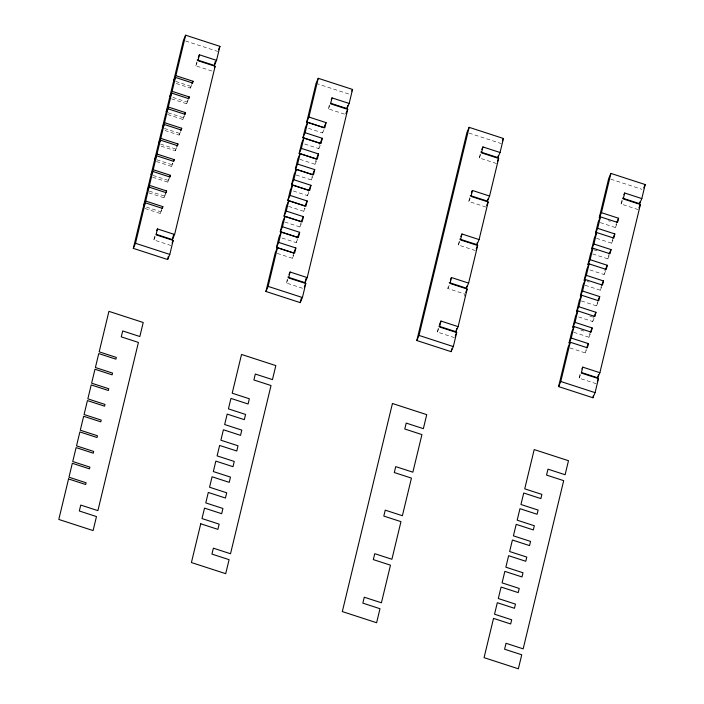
<?xml version="1.0" encoding="UTF-8"?>
<svg xmlns="http://www.w3.org/2000/svg" width="704" height="704" viewBox="0 0 704 704"><rect width="100%" height="100%" fill="white"/><g stroke="black" fill="none" stroke-linecap="round" stroke-linejoin="round"><path stroke-width="0.53" stroke-dasharray="3.52 2.64" d="M170.984 245.502L153.833 239.923L154.783 235.981M145.077 208.542L160.204 213.462L161.726 209.176M148.852 192.87L163.979 197.789L165.141 194.348M152.627 177.197L167.754 182.116L169.277 177.83M156.402 161.524L171.53 166.443L172.682 163.011M161.19 146.186L175.305 150.77L176.458 147.338M164.965 130.513L179.08 135.098L180.233 131.666M167.728 114.514L182.855 119.434L184.378 115.148M171.503 98.842L186.63 103.761L188.153 99.475M176.282 83.494L190.406 88.088L191.558 84.647M211.913 71.042L195.774 65.798L196.724 61.855M302.579 288.27L286.44 283.026L287.39 279.074M277.27 253.378L292.398 258.298L293.41 254.118M282.049 238.04L296.173 242.625L297.185 238.445M284.821 222.042L299.948 226.952L300.96 222.781M288.596 206.369L303.723 211.288L304.48 208.146M293.374 191.022L307.498 195.615L308.502 191.435M296.146 175.023L311.274 179.942L312.277 175.762M299.922 159.35L315.049 164.27L316.052 160.09M304.7 144.012L318.824 148.597L319.827 144.417M308.475 128.339L322.599 132.924L323.356 129.791M344.529 114.145L328.39 108.9L329.34 104.949M454.494 337.647L437.342 332.068L438.293 328.126M464.473 296.199L464.983 294.114L447.832 288.534L448.782 284.592M475.464 250.58L458.322 245.01L459.272 241.058M485.954 207.046L468.802 201.476L469.753 197.525M496.434 163.513L479.292 157.942L480.48 153.006M596.253 383.715L579.102 378.145L580.052 374.194M570.055 347.978L585.182 352.889L585.939 349.756M573.83 332.306L588.958 337.225L589.961 333.045M578.609 316.958L592.733 321.552L593.736 317.372M581.381 300.96L596.508 305.879L597.511 301.699M585.156 285.287L600.283 290.206L601.286 286.026M589.934 269.949L604.058 274.534L604.815 271.401M592.706 253.95L607.834 258.861L608.837 254.681M596.482 238.278L611.609 243.188L612.612 239.017M600.248 222.605L615.384 227.524L616.387 223.344M638.194 209.59L621.042 204.01L621.993 200.068M195.774 65.798L197.243 62.41M190.406 88.088L192.606 83.002M186.63 103.761L188.83 98.674M182.855 119.434L185.055 114.338M179.08 135.098L181.28 130.011M175.305 150.77L177.514 145.684M171.53 166.443L173.738 161.357M167.754 182.116L169.963 177.03M163.979 197.789L166.188 192.702M160.204 213.462L162.413 208.375M153.833 239.923L155.302 236.535M328.39 108.9L329.85 105.503M322.599 132.924L324.799 127.838M318.824 148.597L321.024 143.51M315.049 164.27L317.249 159.183M311.274 179.942L313.474 174.856M307.498 195.615L309.698 190.529M303.723 211.288L305.923 206.202M299.948 226.952L302.148 221.866M296.173 242.625L298.373 237.538M292.398 258.298L294.598 253.211M286.44 283.026L287.91 279.638M479.292 157.942L481.122 153.701M468.802 201.476L470.272 198.079M458.322 245.01L460.152 240.768M447.832 288.534L449.302 285.146M437.342 332.068L439.182 327.835M621.042 204.01L622.512 200.622M615.384 227.524L617.214 223.282M611.609 243.188L613.439 238.955M607.834 258.861L609.303 255.473M604.058 274.534L605.528 271.146M600.283 290.206L602.114 285.965M596.508 305.879L598.338 301.638M592.733 321.552L594.572 317.31M588.958 337.225L590.427 333.828M585.182 352.889L586.652 349.501M579.102 378.145L580.932 373.903M185.513 40.964L217.73 51.436M316.043 83.389L350.337 94.53M469.022 133.109L501.239 143.581M610.782 179.177L641.96 189.314M608.318 220.722L610.342 221.373M175.701 81.426L190.828 86.346M172.929 97.425L187.053 102.018M593.71 249.77L597.74 251.082M168.15 112.772L183.278 117.691M164.375 128.445L179.502 133.355M587.171 281.442L589.186 282.093M160.6 144.118L175.727 149.028M156.825 159.782L171.952 164.701M589.706 316.061L592.733 317.046M153.05 175.454L168.177 180.374M580.888 330.088L583.915 331.074M149.274 191.127L164.402 196.046M146.502 207.126L160.626 211.719"/><path stroke-width="1.06" d="M216.55 60.368L199.408 54.789L197.974 60.711L215.125 66.282L174.61 234.494L157.458 228.923L156.033 234.837L173.184 240.416L169.805 254.426L167.605 259.521L133.311 248.371L143.062 207.882L145.262 202.796L162.413 208.375L162.826 206.633L145.684 201.054L143.484 206.14L146.837 192.21L149.037 187.123L166.188 192.702L166.602 190.96L149.459 185.39L147.25 190.476L150.612 176.546L152.812 171.459L169.963 177.03L170.377 175.287L153.234 169.717L151.026 174.803L154.387 160.873L156.587 155.786L173.738 161.357L174.152 159.614L157.01 154.044L154.801 159.13L158.162 145.2L160.362 140.114L177.514 145.684L177.927 143.942L160.785 138.371L158.576 143.458L161.938 129.527L164.138 124.441L181.28 130.011L181.702 128.269L164.56 122.698L162.351 127.785L165.713 113.854L167.913 108.768L185.055 114.338L185.478 112.605L168.326 107.026L166.126 112.112L169.488 98.182L171.688 93.095L188.83 98.674L189.253 96.932L172.102 91.353L169.902 96.439L173.263 82.509L175.463 77.422L192.606 83.002L193.028 81.259L175.877 75.689L173.677 80.775L183.427 40.286L185.636 35.2L219.93 46.35L216.55 60.368L214.35 65.454L197.199 59.875M133.311 248.371L135.511 243.285L145.262 202.796M145.684 201.054L149.037 187.123M149.459 185.39L152.812 171.459M153.234 169.717L156.587 155.786M157.01 154.044L160.362 140.114M160.785 138.371L164.138 124.441M164.56 122.698L167.913 108.768M168.326 107.026L171.688 93.095M172.102 91.353L175.463 77.422M175.877 75.689L185.636 35.2M167.605 259.521L168.326 256.511M156.27 234.335L172.41 239.58L173.686 234.256M214.35 65.454L215.318 61.442M306.706 122.126L308.906 117.04L326.058 122.619L323.858 127.706L306.706 122.126L316.043 83.389L318.243 78.302L352.537 89.443L349.166 103.462L332.015 97.891L330.59 103.814L347.732 109.384L307.217 277.587L290.074 272.017L288.649 277.939L305.791 283.51L302.421 297.528L300.212 302.614L265.918 291.474L275.255 252.727L277.455 247.641L294.598 253.211L295.856 247.993L278.714 242.414L276.514 247.5L293.656 253.079L295.856 247.993M276.514 247.5L279.03 237.054L281.23 231.968L298.373 237.538L299.631 232.32L282.489 226.741L280.289 231.827L297.431 237.406L299.631 232.32M280.289 231.827L282.806 221.382L285.006 216.295L302.148 221.866L303.406 216.647L286.264 211.068L284.064 216.163L301.206 221.734L303.406 216.647M284.064 216.163L286.581 205.709L288.781 200.622L305.923 206.202L307.182 200.974L290.039 195.404L287.83 200.49L304.982 206.061L307.182 200.974M287.83 200.49L290.347 190.036L292.556 184.95L309.698 190.529L310.957 185.302L293.814 179.731L291.606 184.818L308.757 190.388L310.957 185.302M291.606 184.818L294.122 174.372L296.331 169.286L313.474 174.856L314.732 169.629L297.59 164.058L295.381 169.145L312.532 174.715L314.732 169.629M295.381 169.145L297.898 158.699L300.106 153.613L317.249 159.183L318.507 153.956L301.365 148.386L299.156 153.472L316.307 159.042L318.507 153.956M299.156 153.472L301.673 143.026L303.882 137.94L321.024 143.51L322.282 138.292L305.14 132.713L302.931 137.799L320.082 143.378L322.282 138.292M302.931 137.799L305.448 127.354L307.648 122.267L324.799 127.838L326.058 122.619M265.918 291.474L268.118 286.387L277.455 247.641M278.714 242.414L281.23 231.968M282.489 226.741L285.006 216.295M286.264 211.068L288.781 200.622M290.039 195.404L292.556 184.95M293.814 179.731L296.331 169.286M297.59 164.058L300.106 153.613M301.365 148.386L303.882 137.94M305.14 132.713L307.648 122.267M308.906 117.04L318.243 78.302M300.212 302.614L301.18 298.61M287.866 277.103L305.017 282.682L306.046 278.423M330.818 103.303L346.958 108.548L347.688 105.547M500.06 152.504L482.918 146.934L481.492 152.856L498.634 158.426L489.579 196.038L472.428 190.467L471.002 196.39L488.154 201.96L479.09 239.571L461.947 234.001L460.522 239.923L477.664 245.494L468.609 283.105L451.458 277.534L450.032 283.448L467.183 289.027L458.119 326.638L440.977 321.059L439.551 326.982L456.694 332.552L453.314 346.57L451.114 351.657L416.821 340.516L466.946 132.431L469.146 127.345L503.439 138.494L500.06 152.504L497.86 157.59L480.718 152.02M416.821 340.516L419.021 335.43L469.146 127.345M451.114 351.657L451.845 348.656M438.768 326.146L455.919 331.725L456.676 328.592M449.258 282.621L466.409 288.191L466.91 286.097M459.747 239.087L476.89 244.658L477.391 242.572M470.228 195.554L487.379 201.124L487.881 199.038M497.86 157.59L498.344 155.593M641.819 198.581L624.677 193.01L623.242 198.924L640.394 204.503L599.878 372.706L582.727 367.136L581.302 373.058L598.453 378.629L595.074 392.647L592.874 397.734L558.58 386.584L568.04 347.318L570.24 342.232L587.382 347.802L588.394 343.631L571.243 338.052L569.043 343.138L571.806 331.646L574.015 326.559L591.158 332.138L592.17 327.958L575.018 322.379L572.818 327.466L575.582 315.973L577.79 310.886L594.933 316.466L595.945 312.286L578.794 306.715L576.594 311.802L579.357 300.309L581.566 295.222L598.708 300.793L599.72 296.613L582.569 291.042L580.369 296.129L583.132 284.636L585.341 279.55L602.483 285.12L603.495 280.94L586.344 275.37L584.144 280.456L586.907 268.963L589.107 263.877L606.258 269.447L607.27 265.267L590.119 259.697L587.919 264.783L590.682 253.29L592.882 248.204L610.034 253.774L611.037 249.594L593.894 244.024L591.694 249.11L594.458 237.618L596.658 232.531L613.809 238.102L614.812 233.93L597.67 228.351L595.47 233.438L598.233 221.945L600.433 216.858L617.584 222.438L618.587 218.258L601.445 212.678L599.245 217.765L608.696 178.499L610.905 173.413L645.198 184.562L641.819 198.581L639.619 203.667L622.468 198.097M558.58 386.584L560.78 381.498L570.24 342.232M571.243 338.052L574.015 326.559M575.018 322.379L577.79 310.886M578.794 306.715L581.566 295.222M582.569 291.042L585.341 279.55M586.344 275.37L589.107 263.877M590.119 259.697L592.882 248.204M593.894 244.024L596.658 232.531M597.67 228.351L600.433 216.858M601.445 212.678L610.905 173.413M592.874 397.734L593.358 395.727M581.539 372.548L597.678 377.793L598.444 374.598M639.619 203.667L640.103 201.661M198.299 57.332L199.408 54.789M191.928 83.802L193.028 81.259M188.522 98.622L189.253 96.932M184.747 114.294L185.478 112.605M180.602 130.812L181.702 128.269M218.46 49.738L219.93 46.35M176.827 146.485L177.927 143.942M173.422 161.313L174.152 159.614M214.394 67.98L215.125 66.282M169.646 176.986L170.377 175.287M165.502 193.503L166.602 190.96M162.096 208.322L162.826 206.633M156.728 230.613L157.458 228.923M172.41 239.58L174.61 234.494M172.084 242.959L173.184 240.416M331.285 99.59L332.015 97.891M351.806 91.142L352.537 89.443M346.958 108.548L349.166 103.462M345.902 113.626L347.732 109.384M288.974 274.56L290.074 272.017M305.017 282.682L307.217 277.587M304.322 286.906L305.791 283.51M481.818 149.477L482.918 146.934M471.328 193.01L472.428 190.467M460.847 236.544L461.947 234.001M502.339 141.038L503.439 138.494M497.534 160.97L498.634 158.426M450.358 280.078L451.458 277.534M487.379 201.124L489.579 196.038M486.684 205.348L488.154 201.96M439.507 324.456L440.977 321.059M476.89 244.658L479.09 239.571M476.203 248.882L477.664 245.494M466.409 288.191L468.609 283.105M465.714 292.415L467.183 289.027M455.919 331.725L458.119 326.638M455.224 335.949L456.694 332.552M623.938 194.7L624.677 193.01M616.757 222.49L618.587 218.258M612.982 238.163L614.812 233.93M609.206 253.836L611.037 249.594M605.062 270.354L607.27 265.267M601.656 285.182L603.495 280.94M643.729 187.95L645.198 184.562M597.881 300.854L599.72 296.613M638.924 207.891L640.394 204.503M594.106 316.527L595.945 312.286M590.33 332.191L592.17 327.958M586.555 347.864L588.394 343.631M581.997 368.834L582.727 367.136M597.678 377.793L599.878 372.706M597.353 381.172L598.453 378.629M135.511 243.285L169.805 254.426M268.118 286.387L302.421 297.528M419.021 335.43L453.314 346.57M560.78 381.498L595.074 392.647M68.552 478.949L58.802 519.438L93.095 530.587L96.474 516.569L79.323 510.99L80.758 505.076L97.9 510.646L138.415 342.434L121.273 336.864L122.698 330.942L139.841 336.521L143.22 322.502L108.926 311.353L99.176 351.842L116.318 357.412L115.905 359.154L98.754 353.584L95.401 367.514L112.543 373.085L112.13 374.827L94.978 369.248L91.626 383.178L108.768 388.758L108.354 390.5L91.203 384.921L87.85 398.851L104.993 404.43L104.579 406.173L87.428 400.594L84.075 414.524L101.218 420.094L100.804 421.837L83.653 416.266L80.3 430.197L97.451 435.767L97.029 437.51L79.878 431.939L76.525 445.87L93.676 451.44L93.254 453.182L76.102 447.612L72.75 461.542L89.901 467.113L89.478 468.855L72.327 463.285L68.974 477.215L86.126 482.786L85.703 484.528L68.552 478.949M200.746 523.794L191.418 562.54L225.711 573.681L229.09 559.662L211.939 554.092L213.365 548.17L230.516 553.749L271.031 385.537L253.88 379.966L255.306 374.044L272.457 379.614L275.836 365.605L241.534 354.455L232.206 393.202L249.348 398.772L248.09 403.99L230.947 398.42L228.43 408.866L245.573 414.445L244.314 419.663L227.172 414.093L224.655 424.538L241.798 430.118L240.539 435.336L223.397 429.766L220.88 440.211L238.031 445.782L236.773 451.009L219.622 445.438L217.105 455.884L234.256 461.454L232.998 466.682L215.846 461.111L213.33 471.557L230.481 477.127L229.222 482.354L212.071 476.775L209.554 487.23L226.706 492.8L225.447 498.027L208.296 492.448L205.779 502.902L222.93 508.473L221.672 513.691L204.521 508.121L202.004 518.566L219.155 524.146L217.897 529.364L200.746 523.794M392.436 403.498L342.32 611.582L376.614 622.732L379.984 608.714L362.842 603.134L364.267 597.221L381.418 602.791L390.474 565.18L373.322 559.61L374.748 553.687L391.899 559.258L400.963 521.646L383.812 516.076L385.238 510.154L402.389 515.724L411.444 478.113L394.302 472.542L395.727 466.62L412.87 472.19L421.934 434.579L404.782 429.009L406.208 423.086L423.359 428.666L426.73 414.647L392.436 403.498M493.53 618.385L484.07 657.65L518.364 668.8L521.743 654.782L504.592 649.211L506.026 643.289L523.169 648.859L563.684 480.656L546.542 475.077L547.967 469.163L565.11 474.734L568.489 460.715L534.195 449.574L524.735 488.84L541.886 494.41L540.874 498.59L523.732 493.011L520.96 504.504L538.111 510.083L537.099 514.263L519.957 508.684L517.185 520.177L534.336 525.756L533.324 529.927L516.182 524.357L513.41 535.85L530.561 541.42L529.549 545.6L512.406 540.03L509.634 551.522L526.786 557.093L525.774 561.273L508.631 555.702L505.859 567.195L523.01 572.766L521.998 576.946L504.856 571.375L502.084 582.868L519.235 588.438L518.232 592.618L501.081 587.048L498.309 598.541L515.46 604.111L514.457 608.291L497.306 602.712L494.534 614.205L511.685 619.784L510.682 623.964L493.53 618.385"/></g></svg>
